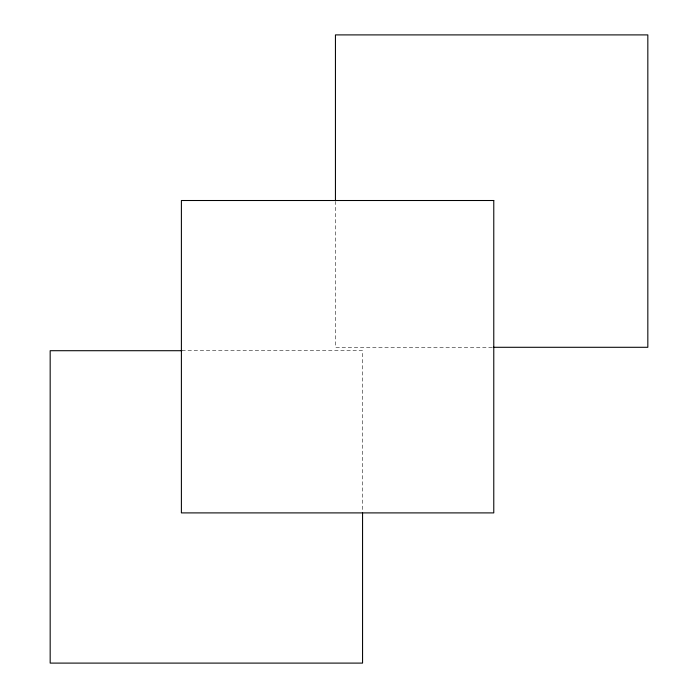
<?xml version="1.0" encoding="UTF-8"?>
<svg xmlns="http://www.w3.org/2000/svg" width="698" height="698" viewBox="0 0 698 698"><rect width="100%" height="100%" fill="white"/><g stroke="black" fill="none" stroke-linecap="round" stroke-linejoin="round"><path stroke-width="0.52" stroke-dasharray="3.49 2.62" d="M492.177 347.29L335.441 347.29L335.441 201.434M181.873 350.71L362.559 350.71L362.559 511.809"/><path stroke-width="1.05" d="M493.268 347.29L647.831 347.29L647.831 34.9L335.441 34.9L335.441 200.343M181.873 350.71L50.169 350.71L50.169 663.1L362.559 663.1L362.559 512.89M493.774 200.509L181.393 200.509L181.393 512.899L493.774 512.899L493.774 200.509"/></g></svg>
